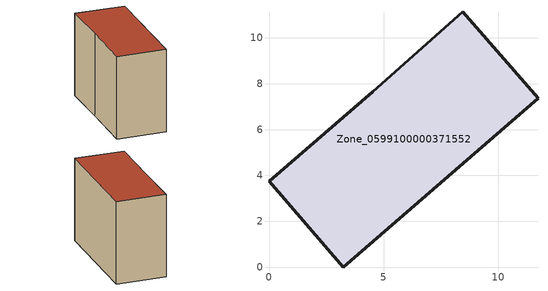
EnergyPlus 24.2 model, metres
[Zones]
Zone_0599100000371552
 floor ground (C_G): 4.52,7.66 8.45,11.13 11.72,7.35 3.24,0 0,3.74 z2.13
 wall outside (C_F): 3.24,0 11.72,7.35 8.45,11.13 4.52,7.66 0,3.74 3.24,0 z2.13:10.54
 roof outside (C_R): 8.45,11.13 4.52,7.66 0,3.74 3.24,0 11.72,7.35 z10.54
[BUILDING]
Pand.0599100000371552: North Axis=0; Terrain=City; Loads Convergence Tolerance Value=0.04; Temperature Convergence Tolerance Value=0.4; Solar Distribution=FullExterior; Maximum Number of Warmup Days=25; Minimum Number of Warmup Days=1
[Site:Location]
Rotterdam.The.Hague.AP_ZH_NLD Design_Conditions: Latitude=51.96; Longitude=4.45; Time Zone=1; Elevation=-4.5
[SITE:GROUNDTEMPERATURE:BUILDINGSURFACE]
18, 18, 18, 18, 18, 18, 18, 18, 18, 18, 18, 18
[MATERIAL] Thermal Absorptance=0.9; Solar Absorptance=0.7; Visible Absorptance=0.7
Name | Roughness | Thickness | Conductivity | Density | Specific Heat
G.TI.1992-2005 | MediumSmooth | 0.15 | 0.06 | 540 | 1210
F.TI.1992-2005 | Rough | 0.3 | 0.12 | 1920 | 840
R.TI.1992-2005 | MediumRough | 0.2 | 0.08 | 1500 | 1000
[CONSTRUCTION]
C_G: G.TI.1992-2005
C_F: F.TI.1992-2005
C_R: R.TI.1992-2005
[ZONE]
Zone_0599100000371552: Type=1; Multiplier=1; Ceiling Height=Autocalculate; Volume=Autocalculate; Floor Area=autocalculate; Part of Total Floor Area=Yes
[ZONEINFILTRATION:DESIGNFLOWRATE]
Infil_Zone_0599100000371552: Zone or ZoneList or Space or SpaceList=Zone_0599100000371552; Schedule=AlwaysOn; Design Flow Rate Calculation Method=Flow/Area; Flow Rate per Floor Area=0.0015; Constant Term Coefficient=1; Temperature Term Coefficient=0; Velocity Term Coefficient=0; Velocity Squared Term Coefficient=0
[HVACTEMPLATE:ZONE:IDEALLOADSAIRSYSTEM]
Zone_0599100000371552: Maximum Heating Supply Air Temperature=50; Minimum Cooling Supply Air Temperature=13; Maximum Heating Supply Air Humidity Ratio=0.0156; Minimum Cooling Supply Air Humidity Ratio=0.0077; Heating Limit=NoLimit; Cooling Limit=NoLimit; Dehumidification Control Type=ConstantSensibleHeatRatio; Cooling Sensible Heat Ratio=0.7; Dehumidification Setpoint=60; Humidification Control Type=None; Humidification Setpoint=30; Outdoor Air Method=None; Outdoor Air Flow Rate per Person=0.00944; Outdoor Air Flow Rate per Zone Floor Area=0; Outdoor Air Flow Rate per Zone=0; Demand Controlled Ventilation Type=None; Outdoor Air Economizer Type=NoEconomizer; Heat Recovery Type=None; Sensible Heat Recovery Effectiveness=0.7; Latent Heat Recovery Effectiveness=0.65
[ZONECONTROL:THERMOSTAT]
ThermostatControl_Zone_0599100000371552: Zone or ZoneList=Zone_0599100000371552; Control Type Schedule=DualSetpointControlType; Control 1=Thermostat_Zone_0599100000371552; Temperature Difference Between Cutout And Setpoint=0
[THERMOSTATSETPOINT:DUALSETPOINT]
Thermostat_Zone_0599100000371552: Heating Setpoint Temperature Schedule=HeatingSetpoint_Zone_0599100000371552; Cooling Setpoint Temperature Schedule=CoolingSetpoint_Zone_0599100000371552
[SCHEDULE:COMPACT]
HeatingSetpoint_Zone_0599100000371552: Through: 12/31, For: AllDays, Until: 24:00, 21
CoolingSetpoint_Zone_0599100000371552: Through: 12/31, For: AllDays, Until: 24:00, 24
DualSetpointControlType: Through: 12/31, For: AllDays, Until: 24:00, 4
AlwaysOn: Through: 12/31, For: AllDays, Until: 24:00, 1
